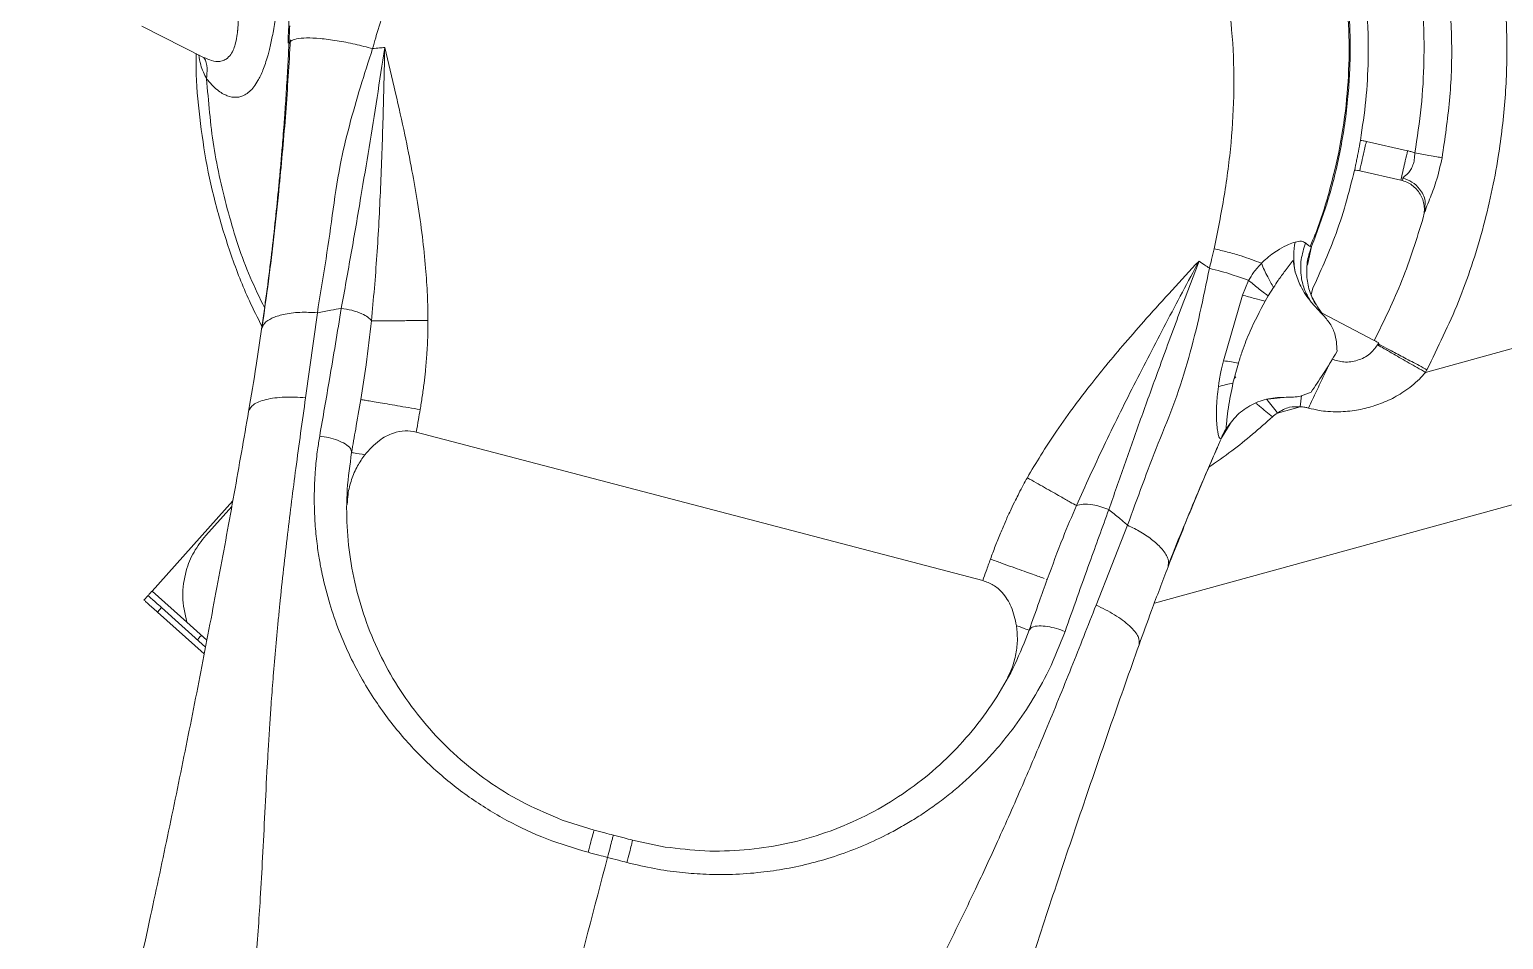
# Model space of a CAD drawing. Header units: millimetres. Extents: x 169 to 14583, y -399 to 10804.
# Drawn here: x 2173.5 to 2418, y 2718.2 to 2869.1 of the extents above; entities that cross this region are included whole.
import ezdxf

# ---------------------------------------------------------------- set-up
doc = ezdxf.new("R2010")
doc.units = ezdxf.units.MM
doc.header["$LTSCALE"] = 35

msp = doc.modelspace()

# ---------------------------------------------------------------- linework, layer by layer
at = {"color": 7, "linetype": 'Continuous', "lineweight": 18}
for p, q in [((2192.108, 2869.668), (2202.442, 2864.445)), ((2402.089, 2849.005), (2395.253, 2850.559)), ((2394.145, 2845.683), (2400.98, 2844.129)), ((2404.863, 2838.85), (2405.055, 2839.546)), ((2360.076, 2773.964), (2577.772, 2833.739)), ((2386.166, 2833.104), (2385.462, 2830.035)), ((2383.128, 2830.824), (2383.422, 2828.886)), ((2375.708, 2827.5), (2374.692, 2825.05)), ((2374.692, 2825.05), (2371.555, 2814.182)), ((2378.976, 2824.922), (2378.463, 2824.047)), ((2378.976, 2824.922), (2379.855, 2826.332)), ((2387.537, 2822.425), (2386.084, 2824.97)), ((2386.37, 2826.187), (2386.099, 2825.171)), ((2219.27, 2808.03), (2221.219, 2822.144)), ((2386.085, 2823.886), (2387.781, 2822.022)), ((2387.136, 2823.127), (2387.926, 2822.025)), ((2387.914, 2821.892), (2387.781, 2822.022)), ((2387.935, 2822.078), (2396.554, 2817.531)), ((2446.567, 2823.638), (2405.059, 2812.241)), ((2388.288, 2821.52), (2388.241, 2821.57)), ((2397.203, 2816.972), (2397.293, 2817.142)), ((2397.109, 2816.801), (2397.203, 2816.972)), ((2374.019, 2813.778), (2373.124, 2810.437)), ((2373.337, 2811.234), (2373.623, 2811.514)), ((2378.877, 2807.813), (2381.974, 2808.102)), ((2381.972, 2808.102), (2381.974, 2808.102)), ((2384.261, 2806.53), (2384.508, 2808.391)), ((2380.504, 2805.499), (2384.261, 2806.53)), ((2371.313, 2801.57), (2372.657, 2803.695)), ((2331.616, 2777.698), (2237.642, 2802.34)), ((2371.204, 2801.386), (2371.313, 2801.57)), ((2193.795, 2775.961), (2207.207, 2790.954)), ((2202.715, 2785.183), (2207.034, 2790.011)), ((2355.641, 2786.897), (2350.41, 2773.646)), ((2199.545, 2770.818), (2193.795, 2775.961)), ((2342.301, 2777.875), (2342.136, 2777.935)), ((2193.129, 2775.215), (2192.462, 2774.47)), ((2195.365, 2773.215), (2194.698, 2772.47)), ((2202.676, 2766.675), (2195.365, 2773.215)), ((2202.458, 2765.529), (2194.698, 2772.47)), ((2202.894, 2767.822), (2199.545, 2770.818)), ((2261.855, 2737.978), (2267.14, 2736.304)), ((2273.51, 2734.633), (2278.936, 2733.499))]:
    msp.add_line(p, q, dxfattribs=at)
for points, knots in [([(2231.311, 2869.124), (2232.23, 2871.965), (2234.06, 2877.623), (2237.411, 2885.862), (2241.29, 2893.803), (2245.819, 2901.349), (2251.032, 2908.412), (2256.965, 2914.871), (2263.621, 2920.58), (2270.958, 2925.383), (2278.849, 2929.205), (2287.165, 2931.984), (2295.77, 2933.672), (2304.52, 2934.242), (2313.27, 2933.684), (2321.877, 2932.008), (2330.198, 2929.241), (2338.094, 2925.43), (2345.437, 2920.637), (2352.103, 2914.941), (2357.984, 2908.436), (2362.981, 2901.231), (2367.012, 2893.444), (2370.013, 2885.205), (2372.032, 2876.67), (2373.133, 2867.958), (2373.4, 2859.157), (2372.897, 2850.329), (2371.775, 2841.5), (2370.576, 2835.672), (2369.974, 2832.746)], [0, 0, 0, 0, 0.0364249, 0.0725505, 0.1084422, 0.1441717, 0.1798046, 0.2153916, 0.2509638, 0.2865339, 0.3221039, 0.357674, 0.393244, 0.4288141, 0.4643841, 0.4999542, 0.5355242, 0.5710943, 0.6066643, 0.6422344, 0.6778044, 0.7133745, 0.7489445, 0.7845181, 0.8201096, 0.8557523, 0.8914969, 0.9274079, 0.9635545, 1, 1, 1, 1]), ([(2385.904, 2833.146), (2386.067, 2833.506), (2387.342, 2836.318), (2389.065, 2841.868), (2390.978, 2849.66), (2392.084, 2857.476), (2392.497, 2865.166), (2392.244, 2872.655), (2391.39, 2879.868), (2389.999, 2886.754), (2387.85, 2894.288), (2384.748, 2902.251), (2380.541, 2910.35), (2375.873, 2917.51), (2370.884, 2923.699), (2367.108, 2927.829), (2364.912, 2929.772), (2364.553, 2930.089)], [0, 0, 0, 0, 0.0114163, 0.0891975, 0.1656268, 0.2404205, 0.3133212, 0.3841513, 0.4527933, 0.5191661, 0.5832167, 0.6748457, 0.7610364, 0.8416974, 0.9168289, 0.9864311, 1, 1, 1, 1]), ([(2364.608, 2930.39), (2366.165, 2928.874), (2369.066, 2926.05), (2372.735, 2921.781), (2375.621, 2918.032), (2377.807, 2914.878), (2379.639, 2912.007), (2381.551, 2908.756), (2383.653, 2904.758), (2385.676, 2900.308), (2387.327, 2896.069), (2388.522, 2892.502), (2389.375, 2889.59), (2389.858, 2887.743), (2390.129, 2886.631), (2390.248, 2886.127), (2390.358, 2885.653), (2390.458, 2885.208), (2390.55, 2884.791), (2390.954, 2882.917), (2391.56, 2879.621), (2392.159, 2874.932), (2392.496, 2870.421), (2392.601, 2866.103), (2392.504, 2861.989), (2392.109, 2856.273), (2391.064, 2849.118), (2389.026, 2840.761), (2387.099, 2835.601), (2386.166, 2833.104)], [0, 0, 0, 0, 0.061419, 0.1144171, 0.1589929, 0.1951452, 0.2228731, 0.2552763, 0.3017662, 0.350526, 0.3933881, 0.4303519, 0.4568435, 0.4791726, 0.484333, 0.4892078, 0.4937971, 0.4981008, 0.502119, 0.5058517, 0.5523069, 0.5968484, 0.6394788, 0.6802012, 0.7190192, 0.7559368, 0.8424415, 0.9237642, 1, 1, 1, 1]), ([(2223.163, 2900.085), (2222.122, 2897.397), (2220.018, 2891.961), (2217.929, 2883.431), (2216.601, 2875.03), (2216.448, 2869.483), (2216.376, 2866.88)], [0, 0, 0, 0, 0.2534329, 0.5122653, 0.7710977, 1, 1, 1, 1]), ([(2205.199, 2888.124), (2205.463, 2887.475), (2205.993, 2886.174), (2206.623, 2883.933), (2207.147, 2881.528), (2207.561, 2878.985), (2207.873, 2876.371), (2208.088, 2873.659), (2208.142, 2871.446), (2208.085, 2869.989), (2208.039, 2869.376), (2208.015, 2869.113), (2208.004, 2868.998), (2207.999, 2868.948), (2207.996, 2868.926), (2207.995, 2868.916), (2207.995, 2868.912), (2207.995, 2868.91), (2207.995, 2868.909), (2207.995, 2868.909), (2207.995, 2868.909), (2207.995, 2868.908), (2207.994, 2868.908), (2207.994, 2868.905), (2207.993, 2868.894), (2207.989, 2868.848), (2207.97, 2868.669), (2207.889, 2867.971), (2207.71, 2866.977), (2207.351, 2865.84), (2206.856, 2864.887), (2206.292, 2864.32), (2205.782, 2864.033), (2205.421, 2863.9), (2204.744, 2863.769), (2203.729, 2863.856), (2202.816, 2864.289), (2202.377, 2864.497)], [0, 0, 0, 0, 0.0745984, 0.1493854, 0.2242595, 0.2990441, 0.3736381, 0.4475036, 0.5283671, 0.5633224, 0.5785607, 0.5852367, 0.5881684, 0.5894573, 0.5900242, 0.5902735, 0.5903833, 0.5904315, 0.5904695, 0.5904699, 0.5904708, 0.5904742, 0.5904875, 0.5905398, 0.5907466, 0.5915698, 0.5948516, 0.60792, 0.6594429, 0.6975247, 0.7436916, 0.7983958, 0.8187562, 0.8402534, 0.8629473, 0.9341116, 1, 1, 1, 1]), ([(2202.85, 2860.948), (2203.438, 2860.28), (2204.546, 2859.022), (2206.248, 2858.043), (2207.788, 2857.762), (2209.019, 2858.112), (2209.968, 2858.779), (2210.702, 2859.574), (2211.306, 2860.491), (2211.803, 2861.447), (2212.214, 2862.396), (2212.613, 2863.491), (2212.944, 2864.569), (2213.223, 2865.602), (2213.459, 2866.578), (2213.7, 2867.693), (2213.94, 2868.949), (2214.16, 2870.258), (2214.389, 2871.798), (2214.608, 2873.51), (2214.796, 2875.303), (2214.994, 2877.58), (2215.163, 2880.388), (2215.227, 2883.754), (2215.139, 2886.979), (2214.914, 2888.862), (2214.801, 2889.809)], [0, 0, 0, 0, 0.0829496, 0.15628304, 0.22492117, 0.28733196, 0.32536309, 0.36329874, 0.40104158, 0.42612465, 0.45246768, 0.48003287, 0.50878726, 0.52724642, 0.54773798, 0.57023852, 0.59472852, 0.62119422, 0.64452391, 0.68036374, 0.71457054, 0.74134133, 0.80346631, 0.86753446, 0.93342506, 1, 1, 1, 1]), ([(2394.301, 2881.183), (2394.7, 2878.352), (2395.498, 2872.695), (2395.651, 2864.73), (2395.262, 2857.394), (2394.6, 2852.954), (2394.268, 2850.732)], [0, 0, 0, 0, 0.28020624, 0.55991519, 0.7797705, 1, 1, 1, 1]), ([(2403.297, 2848.648), (2403.687, 2851.184), (2404.467, 2856.254), (2404.852, 2863.393), (2404.821, 2869.988), (2404.49, 2874.004), (2404.324, 2876.013)], [0, 0, 0, 0, 0.2801444, 0.5599523, 0.7798535, 1, 1, 1, 1]), ([(2405.302, 2812.681), (2407.133, 2816.42), (2410.796, 2823.9), (2414.696, 2835.793), (2417.179, 2847.134), (2418.394, 2857.774), (2418.734, 2867.593), (2418.247, 2874.117), (2418.004, 2877.379)], [0, 0, 0, 0, 0.1866505, 0.3733027, 0.5599526, 0.7066348, 0.8533182, 1, 1, 1, 1]), ([(2216.645, 2869.739), (2216.62, 2869.158), (2216.576, 2868.119), (2216.526, 2867.074), (2216.504, 2866.614)], [0, 0, 0, 0, 0.5595983, 1, 1, 1, 1]), ([(2230.391, 2865.945), (2230.56, 2866.552), (2230.856, 2867.615), (2231.174, 2868.671), (2231.311, 2869.124)], [0, 0, 0, 0, 0.57134651, 1, 1, 1, 1]), ([(2211.976, 2819.396), (2212.251, 2821.351), (2212.797, 2825.236), (2213.532, 2831.104), (2214.188, 2836.843), (2214.619, 2841.055), (2214.881, 2843.793), (2215.009, 2845.171), (2215.14, 2846.629), (2215.266, 2848.075), (2215.396, 2849.621), (2215.541, 2851.413), (2215.679, 2853.216), (2215.814, 2855.061), (2215.936, 2856.803), (2216.066, 2858.782), (2216.191, 2860.795), (2216.307, 2862.803), (2216.411, 2864.723), (2216.473, 2865.99), (2216.504, 2866.614)], [0, 0, 0, 0, 0.1296626, 0.2574938, 0.3789389, 0.4944825, 0.5210957, 0.5511068, 0.5812113, 0.6128792, 0.6421357, 0.6786039, 0.7258451, 0.7556774, 0.7948277, 0.8354209, 0.8800461, 0.9210804, 0.9611634, 1, 1, 1, 1]), ([(2216.765, 2867.386), (2216.522, 2863.363), (2216.034, 2855.269), (2215.066, 2844.577), (2214.085, 2835.206), (2213.132, 2827.343), (2212.415, 2822.259), (2212.057, 2819.715)], [0, 0, 0, 0, 0.2482761, 0.4995766, 0.6667833, 0.833243, 1, 1, 1, 1]), ([(2216.504, 2866.614), (2216.57, 2866.808), (2216.708, 2867.21), (2217.712, 2867.588), (2219.351, 2867.757), (2221.641, 2867.666), (2224.406, 2867.305), (2227.403, 2866.726), (2229.417, 2866.199), (2230.391, 2865.945)], [0, 0, 0, 0, 0.1300572, 0.2692165, 0.4146503, 0.5626116, 0.7157734, 0.8627123, 1, 1, 1, 1]), ([(2232.405, 2866.136), (2231.98, 2863.36), (2231.131, 2857.808), (2229.806, 2849.538), (2228.374, 2840.894), (2226.833, 2831.925), (2225.741, 2825.884), (2225.195, 2822.863)], [0, 0, 0, 0, 0.186526, 0.373115, 0.5597736, 0.7798355, 1, 1, 1, 1]), ([(2232.405, 2866.136), (2232.319, 2862.226), (2232.148, 2854.44), (2231.736, 2842.91), (2231.174, 2831.669), (2230.527, 2824.395), (2230.207, 2820.8)], [0, 0, 0, 0, 0.2549874, 0.5077924, 0.7567222, 1, 1, 1, 1]), ([(2230.391, 2865.945), (2230.767, 2865.982), (2231.438, 2866.048), (2232.109, 2866.109), (2232.405, 2866.136)], [0, 0, 0, 0, 0.5602853, 1, 1, 1, 1]), ([(2239.574, 2820.832), (2239.552, 2822.232), (2239.505, 2825.135), (2239.188, 2829.762), (2238.653, 2834.903), (2237.884, 2840.291), (2236.901, 2845.942), (2235.688, 2851.992), (2234.17, 2858.805), (2233.01, 2863.62), (2232.405, 2866.136)], [0, 0, 0, 0, 0.0913465, 0.1894562, 0.3025367, 0.4285528, 0.5445509, 0.6768213, 0.831125, 1, 1, 1, 1]), ([(2201.117, 2865.114), (2201.107, 2864.651), (2201.037, 2861.464), (2201.53, 2855.557), (2202.634, 2847.46), (2204.425, 2839.474), (2206.851, 2831.668), (2209.374, 2825.111), (2211.314, 2821.285), (2212.021, 2819.89)], [0, 0, 0, 0, 0.02962874, 0.20370881, 0.37778888, 0.55186895, 0.72594902, 0.90002909, 1, 1, 1, 1]), ([(2201.535, 2864.904), (2201.629, 2864.342), (2201.877, 2862.864), (2202.478, 2861.681), (2202.85, 2860.948)], [0, 0, 0, 0, 0.37993041, 1, 1, 1, 1]), ([(2202.394, 2864.42), (2202.408, 2864.404), (2202.786, 2863.957), (2202.997, 2862.734), (2202.899, 2861.535), (2202.85, 2860.948)], [0, 0, 0, 0, 0.0182492, 0.5188025, 1, 1, 1, 1]), ([(2221.219, 2822.144), (2221.657, 2824.777), (2222.534, 2830.042), (2223.71, 2838.245), (2224.768, 2846.015), (2226.48, 2853.131), (2228.329, 2859.576), (2229.705, 2863.828), (2230.391, 2865.945)], [0, 0, 0, 0, 0.187616, 0.3751284, 0.5625089, 0.7093773, 0.8553102, 1, 1, 1, 1]), ([(2202.85, 2860.948), (2203.156, 2857.196), (2203.768, 2849.691), (2206.311, 2838.677), (2209.18, 2829.676), (2211.662, 2824.593), (2212.494, 2822.891)], [0, 0, 0, 0, 0.2854265, 0.570853, 0.8562794, 1, 1, 1, 1]), ([(2394.268, 2850.732), (2394.155, 2850.099), (2393.982, 2849.136), (2393.757, 2847.991), (2393.579, 2847.125), (2393.46, 2846.566), (2393.393, 2846.275), (2393.315, 2845.941), (2393.3, 2845.868), (2393.286, 2845.802)], [0, 0, 0, 0, 0.2442576, 0.3715283, 0.5018179, 0.6772164, 0.7275539, 0.7528461, 1, 1, 1, 1]), ([(2395.253, 2850.559), (2395.091, 2849.844), (2394.765, 2848.413), (2394.401, 2846.81), (2394.183, 2845.854), (2394.158, 2845.74), (2394.145, 2845.683)], [0, 0, 0, 0, 0.2796189, 0.5592379, 0.779619, 1, 1, 1, 1]), ([(2395.253, 2850.559), (2395.071, 2850.598), (2394.744, 2850.667), (2394.414, 2850.712), (2394.268, 2850.732)], [0, 0, 0, 0, 0.5599877, 1, 1, 1, 1]), ([(2400.98, 2844.129), (2401.001, 2844.221), (2401.043, 2844.405), (2401.34, 2845.711), (2401.705, 2847.318), (2401.961, 2848.442), (2402.089, 2849.005)], [0, 0, 0, 0, 0.279619, 0.5592379, 0.779619, 1, 1, 1, 1]), ([(2403.297, 2848.648), (2403.075, 2848.725), (2402.677, 2848.862), (2402.268, 2848.961), (2402.089, 2849.005)], [0, 0, 0, 0, 0.5599804, 1, 1, 1, 1]), ([(2401.316, 2844.475), (2401.337, 2844.511), (2401.48, 2844.753), (2402.112, 2845.097), (2402.639, 2845.855), (2402.997, 2846.623), (2403.24, 2847.577), (2403.277, 2848.27), (2403.297, 2848.648)], [0, 0, 0, 0, 0.04920279, 0.32792732, 0.4852622, 0.65126047, 0.80976559, 1, 1, 1, 1]), ([(2407.81, 2847.853), (2407.543, 2847.9), (2407.006, 2847.994), (2405.762, 2848.214), (2404.492, 2848.438), (2403.686, 2848.58), (2403.297, 2848.648)], [0, 0, 0, 0, 0.287279, 0.5765692, 0.7954789, 1, 1, 1, 1]), ([(2404.918, 2838.745), (2404.996, 2838.992), (2405.197, 2839.632), (2405.872, 2841.284), (2406.959, 2844.034), (2407.505, 2846.483), (2407.81, 2847.853)], [0, 0, 0, 0, 0.1165411, 0.3026081, 0.6097466, 1, 1, 1, 1]), ([(2393.286, 2845.802), (2392.816, 2843.913), (2391.876, 2840.138), (2389.69, 2833.534), (2387.629, 2828.974), (2386.37, 2826.187)], [0, 0, 0, 0, 0.280104, 0.5600014, 1, 1, 1, 1]), ([(2393.286, 2845.802), (2393.447, 2845.79), (2393.736, 2845.768), (2394.02, 2845.709), (2394.145, 2845.683)], [0, 0, 0, 0, 0.5599628, 1, 1, 1, 1]), ([(2404.684, 2837.9), (2404.757, 2838.23), (2404.903, 2838.891), (2404.858, 2839.912), (2404.63, 2840.904), (2404.197, 2841.826), (2403.594, 2842.646), (2402.833, 2843.321), (2401.957, 2843.848), (2401.306, 2844.035), (2400.98, 2844.129)], [0, 0, 0, 0, 0.1248084, 0.2499186, 0.3750331, 0.4999712, 0.6248488, 0.7497541, 0.8748228, 1, 1, 1, 1]), ([(2401.225, 2844.067), (2401.229, 2844.084), (2401.237, 2844.118), (2401.289, 2844.355), (2401.316, 2844.475)], [0, 0, 0, 0, 0.4919877, 1, 1, 1, 1]), ([(2404.947, 2839.577), (2404.987, 2839.946), (2405.1, 2841.015), (2404.272, 2842.577), (2402.907, 2843.882), (2401.832, 2844.282), (2401.316, 2844.475)], [0, 0, 0, 0, 0.1746085, 0.5051471, 0.7622047, 1, 1, 1, 1]), ([(2369.974, 2832.746), (2369.839, 2832.15), (2369.594, 2831.07), (2369.33, 2829.995), (2369.212, 2829.513)], [0, 0, 0, 0, 0.5514702, 1, 1, 1, 1]), ([(2369.974, 2832.746), (2370.719, 2832.571), (2372.251, 2832.211), (2375.001, 2831.423), (2376.754, 2830.759), (2377.847, 2830.346)], [0, 0, 0, 0, 0.2627854, 0.5408267, 1, 1, 1, 1]), ([(2383.431, 2833.866), (2383.08, 2833.749), (2382.275, 2833.481), (2381.032, 2832.825), (2379.818, 2832.034), (2378.799, 2831.252), (2378.153, 2830.638), (2377.847, 2830.346)], [0, 0, 0, 0, 0.2068098, 0.473678, 0.6485596, 0.8332507, 1, 1, 1, 1]), ([(2383.422, 2828.886), (2383.298, 2829.832), (2383.08, 2831.501), (2383.325, 2833.151), (2383.431, 2833.866)], [0, 0, 0, 0, 0.5666744, 1, 1, 1, 1]), ([(2385.168, 2833.71), (2384.957, 2833.835), (2384.526, 2834.092), (2383.802, 2833.942), (2383.431, 2833.866)], [0, 0, 0, 0, 0.48797642, 1, 1, 1, 1]), ([(2385.168, 2833.71), (2384.876, 2832.794), (2384.279, 2830.921), (2384.348, 2828.199), (2384.95, 2825.791), (2385.709, 2824.517), (2386.085, 2823.886)], [0, 0, 0, 0, 0.2709458, 0.5542494, 0.7791334, 1, 1, 1, 1]), ([(2386.166, 2833.104), (2386.088, 2833.067), (2385.948, 2833), (2385.407, 2833.493), (2385.168, 2833.71)], [0, 0, 0, 0, 0.5589173, 1, 1, 1, 1]), ([(2386.833, 2823.485), (2386.458, 2824.244), (2385.704, 2825.767), (2385.288, 2828.29), (2385.381, 2830.801), (2385.901, 2832.359), (2386.155, 2833.122)], [0, 0, 0, 0, 0.2531856, 0.5086335, 0.7595956, 1, 1, 1, 1]), ([(2367.485, 2830.714), (2365.988, 2829.105), (2363.062, 2825.96), (2358.962, 2821.434), (2355.308, 2817.259), (2352.169, 2813.52), (2349.434, 2810.108), (2346.677, 2806.499), (2343.946, 2802.677), (2341.276, 2798.632), (2339.74, 2796.01), (2339.007, 2794.758)], [0, 0, 0, 0, 0.1433717, 0.280334, 0.3984903, 0.5054156, 0.5988541, 0.6838395, 0.8017326, 0.9053072, 1, 1, 1, 1]), ([(2347.153, 2790.134), (2348.639, 2793.423), (2351.644, 2800.078), (2356.671, 2810.149), (2361.97, 2820.397), (2365.641, 2827.265), (2367.485, 2830.714)], [0, 0, 0, 0, 0.24328085, 0.49220943, 0.74501409, 1, 1, 1, 1]), ([(2352.533, 2789.471), (2353.385, 2791.928), (2355.089, 2796.842), (2357.791, 2804.454), (2360.751, 2812.648), (2363.979, 2821.424), (2366.317, 2827.618), (2367.485, 2830.714)], [0, 0, 0, 0, 0.1868388, 0.3735918, 0.5602715, 0.7801801, 1, 1, 1, 1]), ([(2369.212, 2829.513), (2368.708, 2827.035), (2367.695, 2822.055), (2365.855, 2814.66), (2363.566, 2807.411), (2360.691, 2800.491), (2358.081, 2793.603), (2356.455, 2789.132), (2355.641, 2786.897)], [0, 0, 0, 0, 0.1645534, 0.3306524, 0.4977516, 0.6650803, 0.8325032, 1, 1, 1, 1]), ([(2367.485, 2830.714), (2367.808, 2830.491), (2368.385, 2830.093), (2368.959, 2829.69), (2369.212, 2829.513)], [0, 0, 0, 0, 0.5596118, 1, 1, 1, 1]), ([(2369.212, 2829.513), (2370.502, 2829.171), (2372.809, 2828.561), (2374.821, 2827.825), (2375.708, 2827.5)], [0, 0, 0, 0, 0.5589649, 1, 1, 1, 1]), ([(2377.847, 2830.346), (2377.393, 2829.855), (2376.595, 2828.99), (2375.975, 2827.95), (2375.708, 2827.5)], [0, 0, 0, 0, 0.5681164, 1, 1, 1, 1]), ([(2377.847, 2830.346), (2378.167, 2829.584), (2378.732, 2828.239), (2379.516, 2826.909), (2379.855, 2826.332)], [0, 0, 0, 0, 0.5666174, 1, 1, 1, 1]), ([(2379.855, 2826.332), (2380.107, 2826.717), (2380.745, 2827.692), (2381.86, 2829.23), (2382.68, 2830.261), (2383.128, 2830.824)], [0, 0, 0, 0, 0.2277095, 0.578061, 1, 1, 1, 1]), ([(2375.708, 2827.5), (2376.219, 2827.072), (2377.238, 2826.219), (2378.398, 2825.354), (2378.976, 2824.922)], [0, 0, 0, 0, 0.5016854, 1, 1, 1, 1]), ([(2383.422, 2828.886), (2383.703, 2828.086), (2384.337, 2826.287), (2385.461, 2824.743), (2386.085, 2823.886)], [0, 0, 0, 0, 0.44502469, 1, 1, 1, 1]), ([(2374.692, 2825.05), (2375.365, 2824.871), (2376.568, 2824.551), (2377.883, 2824.201), (2378.463, 2824.047)], [0, 0, 0, 0, 0.5596078, 1, 1, 1, 1]), ([(2211.976, 2819.396), (2212.093, 2819.732), (2212.334, 2820.421), (2213.604, 2821.273), (2215.585, 2821.925), (2218.202, 2822.275), (2220.24, 2822.187), (2221.219, 2822.144)], [0, 0, 0, 0, 0.18364992, 0.37652051, 0.57169036, 0.79435862, 1, 1, 1, 1]), ([(2221.219, 2822.144), (2221.96, 2822.285), (2223.283, 2822.537), (2224.61, 2822.763), (2225.195, 2822.863)], [0, 0, 0, 0, 0.5599744, 1, 1, 1, 1]), ([(2225.195, 2822.863), (2224.546, 2818.933), (2223.387, 2811.917), (2222.154, 2804.807), (2221.612, 2801.679)], [0, 0, 0, 0, 0.55999733, 1, 1, 1, 1]), ([(2225.195, 2822.863), (2225.789, 2822.772), (2227.009, 2822.587), (2228.541, 2822.031), (2229.647, 2821.41), (2230.024, 2821), (2230.207, 2820.8)], [0, 0, 0, 0, 0.2732717, 0.5616588, 0.7867278, 1, 1, 1, 1]), ([(2378.463, 2824.047), (2377.589, 2822.404), (2376.158, 2819.712), (2374.801, 2816.225), (2374.229, 2814.436), (2374.019, 2813.778)], [0, 0, 0, 0, 0.4973682, 0.8148863, 1, 1, 1, 1]), ([(2387.923, 2821.901), (2387.902, 2821.918), (2387.849, 2821.963), (2387.582, 2822.334), (2387.422, 2822.558)], [0, 0, 0, 0, 0.3975171, 1, 1, 1, 1]), ([(2387.781, 2822.022), (2388.234, 2821.546), (2389.141, 2820.594), (2390.22, 2818.463), (2390.335, 2816.767), (2390.405, 2815.732)], [0, 0, 0, 0, 0.28045864, 0.56091728, 1, 1, 1, 1]), ([(2230.207, 2820.8), (2229.935, 2818.368), (2229.446, 2814.006), (2228.734, 2809.661), (2228.419, 2807.738)], [0, 0, 0, 0, 0.5575753, 1, 1, 1, 1]), ([(2230.207, 2820.8), (2230.696, 2820.802), (2231.698, 2820.805), (2234.218, 2820.814), (2236.935, 2820.823), (2238.708, 2820.829), (2239.574, 2820.832)], [0, 0, 0, 0, 0.2742491, 0.5614124, 0.7857507, 1, 1, 1, 1]), ([(2238.278, 2806.065), (2238.395, 2806.78), (2238.633, 2808.235), (2238.919, 2810.368), (2239.179, 2812.666), (2239.36, 2814.77), (2239.472, 2816.603), (2239.535, 2818.057), (2239.571, 2819.418), (2239.573, 2820.378), (2239.574, 2820.832)], [0, 0, 0, 0, 0.14649479, 0.29792535, 0.43490134, 0.6140702, 0.7248117, 0.80592794, 0.90829728, 1, 1, 1, 1]), ([(2209.82, 2805.764), (2210.249, 2808.311), (2211.018, 2812.88), (2211.682, 2817.396), (2211.976, 2819.396)], [0, 0, 0, 0, 0.5572668, 1, 1, 1, 1]), ([(2397.293, 2817.142), (2397.057, 2817.266), (2396.635, 2817.489), (2396.579, 2817.518), (2396.554, 2817.531)], [0, 0, 0, 0, 0.5600132, 1, 1, 1, 1]), ([(2390.405, 2815.732), (2389.632, 2814.447), (2388.251, 2812.152), (2386.734, 2809.944), (2386.066, 2808.973)], [0, 0, 0, 0, 0.559992, 1, 1, 1, 1]), ([(2389.532, 2814.442), (2390.191, 2814.233), (2391.59, 2813.789), (2393.83, 2814.146), (2395.847, 2815.128), (2396.708, 2816.269), (2397.109, 2816.801)], [0, 0, 0, 0, 0.2389457, 0.5064944, 0.7702923, 1, 1, 1, 1]), ([(2405.059, 2812.241), (2404.14, 2812.768), (2402.26, 2813.846), (2399.907, 2815.196), (2398.133, 2816.213), (2397.446, 2816.608), (2397.109, 2816.801)], [0, 0, 0, 0, 0.2738635, 0.5601751, 0.7844895, 1, 1, 1, 1]), ([(2371.555, 2814.182), (2371.4, 2813.572), (2371.147, 2812.574), (2370.928, 2811.357), (2370.813, 2810.649), (2370.758, 2810.281), (2370.73, 2810.085), (2370.716, 2809.989), (2370.708, 2809.931), (2370.704, 2809.901), (2370.701, 2809.883)], [0, 0, 0, 0, 0.43075451, 0.70499976, 0.84483526, 0.92056426, 0.95982495, 0.97979802, 0.9873363, 1, 1, 1, 1]), ([(2371.555, 2814.182), (2371.992, 2814.11), (2372.775, 2813.982), (2373.638, 2813.84), (2374.019, 2813.778)], [0, 0, 0, 0, 0.5582975, 1, 1, 1, 1]), ([(2385.653, 2806.325), (2386.096, 2807.273), (2387.002, 2809.209), (2388.136, 2811.589), (2388.88, 2813.133), (2389.139, 2813.652), (2389.214, 2813.803)], [0, 0, 0, 0, 0.3130107, 0.6394885, 0.895036, 1, 1, 1, 1]), ([(2385.653, 2806.325), (2386.238, 2806.178), (2387.285, 2805.915), (2388.968, 2805.731), (2391.037, 2805.664), (2393.573, 2805.904), (2395.887, 2806.459), (2397.643, 2807.064), (2398.931, 2807.605), (2400.219, 2808.259), (2401.514, 2809.046), (2402.81, 2809.989), (2404.021, 2811.053), (2404.728, 2811.862), (2405.059, 2812.241)], [0, 0, 0, 0, 0.0847063, 0.1514409, 0.2375908, 0.3754745, 0.5080552, 0.5709744, 0.6364103, 0.7041645, 0.7740072, 0.8491741, 0.9292594, 1, 1, 1, 1]), ([(2405.059, 2812.241), (2405.105, 2812.323), (2405.188, 2812.468), (2405.267, 2812.616), (2405.302, 2812.681)], [0, 0, 0, 0, 0.5599986, 1, 1, 1, 1]), ([(2370.701, 2809.883), (2370.631, 2809.314), (2370.512, 2808.358), (2370.419, 2807.014), (2370.382, 2805.922), (2370.384, 2804.718), (2370.445, 2803.522), (2370.568, 2802.456), (2370.713, 2801.757), (2370.862, 2801.354), (2371.029, 2801.208), (2371.144, 2801.324), (2371.204, 2801.386)], [0, 0, 0, 0, 0.1440579, 0.2421446, 0.3406437, 0.4232958, 0.5561372, 0.665608, 0.7513501, 0.8308655, 0.91101, 1, 1, 1, 1]), ([(2370.701, 2809.883), (2371.126, 2809.993), (2371.887, 2810.19), (2372.745, 2810.362), (2373.124, 2810.437)], [0, 0, 0, 0, 0.5581535, 1, 1, 1, 1]), ([(2373.124, 2810.437), (2372.844, 2809.08), (2372.408, 2806.968), (2372.12, 2804.525), (2372.023, 2803.465), (2371.989, 2803.033), (2371.982, 2802.941), (2371.978, 2802.894)], [0, 0, 0, 0, 0.4403647, 0.6850246, 0.8459639, 0.9223599, 1, 1, 1, 1]), ([(2193.716, 2632.999), (2194.141, 2634.627), (2194.991, 2637.886), (2196.253, 2642.785), (2197.508, 2647.701), (2198.754, 2652.631), (2199.922, 2657.3), (2201.151, 2662.258), (2202.384, 2667.283), (2203.66, 2672.539), (2204.748, 2677.072), (2205.681, 2681.002), (2206.461, 2684.263), (2207.175, 2687.402), (2207.756, 2690.24), (2208.286, 2693.069), (2208.745, 2695.739), (2209.227, 2698.82), (2209.656, 2701.891), (2210.128, 2705.662), (2210.555, 2709.59), (2211.009, 2714.474), (2211.404, 2719.53), (2211.792, 2725.458), (2212.154, 2732.001), (2212.518, 2739.308), (2212.827, 2745.452), (2213.1, 2750.287), (2213.307, 2753.663), (2213.513, 2756.667), (2213.699, 2759.218), (2213.875, 2761.471), (2214.069, 2763.829), (2214.281, 2766.279), (2214.507, 2768.758), (2214.743, 2771.237), (2215.104, 2774.869), (2215.605, 2779.593), (2216.472, 2787.135), (2217.665, 2796.634), (2218.72, 2804.129), (2219.27, 2808.03)], [0, 0, 0, 0, 0.027689, 0.0554605, 0.0833146, 0.1112514, 0.1392708, 0.1626644, 0.1955158, 0.2247, 0.2520431, 0.2726147, 0.2915867, 0.3076014, 0.3259958, 0.3396876, 0.3554408, 0.3710548, 0.3916349, 0.4071592, 0.434526, 0.4577364, 0.4894002, 0.5197294, 0.5578354, 0.6001421, 0.6438142, 0.6625931, 0.68285, 0.7016917, 0.7141991, 0.7267583, 0.7405448, 0.7549047, 0.7691504, 0.7834993, 0.7979513, 0.8323424, 0.8659513, 0.9302377, 1, 1, 1, 1]), ([(2219.27, 2808.031), (2218.088, 2808.098), (2216.279, 2808.201), (2214.142, 2808.014), (2212.679, 2807.754), (2211.485, 2807.373), (2210.287, 2806.757), (2210.005, 2806.157), (2209.82, 2805.765)], [0, 0, 0, 0, 0.2424769, 0.37101703, 0.50155147, 0.63186528, 0.75976565, 1, 1, 1, 1]), ([(2228.419, 2807.738), (2228.14, 2806.101), (2227.642, 2803.179), (2227.132, 2800.241), (2226.907, 2798.948)], [0, 0, 0, 0, 0.5601258, 1, 1, 1, 1]), ([(2371.976, 2802.86), (2372.558, 2803.662), (2373.721, 2805.267), (2376.196, 2806.963), (2378.998, 2808.035), (2380.98, 2808.08), (2381.972, 2808.102)], [0, 0, 0, 0, 0.2499427, 0.4999675, 0.7499174, 1, 1, 1, 1]), ([(2378.702, 2807.781), (2378.724, 2807.753), (2379.276, 2807.054), (2379.903, 2806.261), (2380.504, 2805.499)], [0, 0, 0, 0, 0.0402437, 1, 1, 1, 1]), ([(2381.972, 2808.102), (2382.768, 2808.119), (2384.193, 2808.148), (2385.493, 2808.721), (2386.066, 2808.973)], [0, 0, 0, 0, 0.5592448, 1, 1, 1, 1]), ([(2173.465, 2638.123), (2174.915, 2643.708), (2177.814, 2654.877), (2181.973, 2671.656), (2185.976, 2688.376), (2189.845, 2705.186), (2193.371, 2721.131), (2196.571, 2736.17), (2199.471, 2750.297), (2202.257, 2764.383), (2204.916, 2778.355), (2207.453, 2792.187), (2209.031, 2801.236), (2209.82, 2805.764)], [0, 0, 0, 0, 0.0996033, 0.1992104, 0.2988222, 0.3983876, 0.4979161, 0.5809605, 0.6642452, 0.7478548, 0.8317402, 0.9158116, 1, 1, 1, 1]), ([(2237.642, 2802.34), (2237.762, 2803.036), (2237.974, 2804.277), (2238.185, 2805.519), (2238.278, 2806.065)], [0, 0, 0, 0, 0.56, 1, 1, 1, 1]), ([(2369.105, 2796.51), (2370.392, 2797.398), (2374.093, 2799.949), (2377.479, 2802.935), (2379.687, 2804.881)], [0, 0, 0, 0, 0.3479555, 1, 1, 1, 1]), ([(2379.687, 2804.881), (2378.949, 2805.483), (2378.006, 2806.252), (2377.175, 2806.923), (2376.995, 2807.069)], [0, 0, 0, 0, 0.7828262, 1, 1, 1, 1]), ([(2379.687, 2804.881), (2379.831, 2805.005), (2380.09, 2805.228), (2380.376, 2805.415), (2380.504, 2805.499)], [0, 0, 0, 0, 0.5541987, 1, 1, 1, 1]), ([(2380.504, 2805.499), (2381.154, 2805.894), (2382.315, 2806.601), (2383.666, 2806.552), (2384.261, 2806.53)], [0, 0, 0, 0, 0.5592567, 1, 1, 1, 1]), ([(2384.261, 2806.53), (2384.529, 2806.515), (2384.999, 2806.489), (2385.456, 2806.374), (2385.653, 2806.325)], [0, 0, 0, 0, 0.5686657, 1, 1, 1, 1]), ([(2229.1, 2798.566), (2229.848, 2799.41), (2231.152, 2800.881), (2233.538, 2802.182), (2235.715, 2802.665), (2237.014, 2802.446), (2237.642, 2802.34)], [0, 0, 0, 0, 0.3627492, 0.632548, 0.8223517, 1, 1, 1, 1]), ([(2371.978, 2802.894), (2371.817, 2802.618), (2371.531, 2802.129), (2371.303, 2801.611), (2371.204, 2801.386)], [0, 0, 0, 0, 0.56516314, 1, 1, 1, 1]), ([(2371.978, 2802.894), (2371.978, 2802.887), (2371.977, 2802.873), (2371.976, 2802.864), (2371.976, 2802.86)], [0, 0, 0, 0, 0.562208, 1, 1, 1, 1]), ([(2221.612, 2801.679), (2221.489, 2800.925), (2221.2, 2799.157), (2220.924, 2796.587), (2220.744, 2793.809), (2220.693, 2791.284), (2220.745, 2789.006), (2220.848, 2787.133), (2220.986, 2785.472), (2221.163, 2783.874), (2221.362, 2782.424), (2221.56, 2781.19), (2221.744, 2780.17), (2221.902, 2779.362), (2222.338, 2777.268), (2223.199, 2773.914), (2224.763, 2769.382), (2226.591, 2765.174), (2228.628, 2761.297), (2231.486, 2756.678), (2235.415, 2751.533), (2240.66, 2746.208), (2246.388, 2741.636), (2252.575, 2737.819), (2259.186, 2734.698), (2263.826, 2733.31), (2266.129, 2732.622)], [0, 0, 0, 0, 0.0262237, 0.0615336, 0.0887322, 0.1218015, 0.1481144, 0.1668332, 0.186037, 0.2051303, 0.2217871, 0.236007, 0.2477894, 0.257134, 0.2640404, 0.3206353, 0.3746521, 0.4260907, 0.47495, 0.5212279, 0.6070616, 0.6885781, 0.7657595, 0.8449207, 0.9230078, 1, 1, 1, 1]), ([(2221.612, 2801.679), (2222.104, 2801.602), (2223.135, 2801.442), (2224.627, 2800.982), (2225.941, 2800.36), (2226.833, 2799.63), (2226.883, 2799.168), (2226.907, 2798.948)], [0, 0, 0, 0, 0.1749713, 0.3659455, 0.5642391, 0.7922035, 1, 1, 1, 1]), ([(2362.349, 2779.963), (2363.777, 2783.586), (2366.571, 2790.676), (2369.755, 2797.992), (2371.313, 2801.57)], [0, 0, 0, 0, 0.5109923, 1, 1, 1, 1]), ([(2226.907, 2798.948), (2226.62, 2796.914), (2226.046, 2792.847), (2226.056, 2786.662), (2226.712, 2780.501), (2228.077, 2774.423), (2230.13, 2768.501), (2232.865, 2762.808), (2236.265, 2757.423), (2240.301, 2752.424), (2244.933, 2747.888), (2250.114, 2743.912), (2255.749, 2740.503), (2259.82, 2738.82), (2261.855, 2737.978)], [0, 0, 0, 0, 0.0836867, 0.1673558, 0.2509897, 0.3345706, 0.4180815, 0.5015073, 0.584836, 0.6680604, 0.7511782, 0.8341941, 0.9171242, 1, 1, 1, 1]), ([(2226.18, 2790.32), (2226.207, 2790.879), (2226.274, 2792.292), (2226.854, 2794.448), (2227.767, 2796.675), (2228.675, 2797.962), (2229.1, 2798.566)], [0, 0, 0, 0, 0.1886489, 0.4763429, 0.7541511, 1, 1, 1, 1]), ([(2362.357, 2780.203), (2363.107, 2782.084), (2364.608, 2785.848), (2367.012, 2791.632), (2368.992, 2796.298), (2370.199, 2799.027), (2370.533, 2799.783)], [0, 0, 0, 0, 0.2949284, 0.590446, 0.8866447, 1, 1, 1, 1]), ([(2339.007, 2794.758), (2338.78, 2794.354), (2338.302, 2793.499), (2337.652, 2792.267), (2336.974, 2790.928), (2336.235, 2789.402), (2335.396, 2787.563), (2334.524, 2785.52), (2333.68, 2783.41), (2333.152, 2781.971), (2332.89, 2781.255)], [0, 0, 0, 0, 0.0936232, 0.1980249, 0.2815514, 0.3969339, 0.5406506, 0.6901615, 0.8459691, 1, 1, 1, 1]), ([(2339.007, 2794.758), (2339.972, 2794.21), (2341.949, 2793.088), (2344.394, 2791.7), (2346.188, 2790.682), (2346.836, 2790.313), (2347.153, 2790.134)], [0, 0, 0, 0, 0.27424907, 0.56141238, 0.78575062, 1, 1, 1, 1]), ([(2347.153, 2790.134), (2347.495, 2790.235), (2348.198, 2790.444), (2349.7, 2790.328), (2351.204, 2789.989), (2352.098, 2789.64), (2352.533, 2789.471)], [0, 0, 0, 0, 0.27327171, 0.56165883, 0.78672775, 1, 1, 1, 1]), ([(2342.301, 2777.875), (2343.156, 2780.2), (2344.674, 2784.332), (2346.399, 2788.368), (2347.153, 2790.134)], [0, 0, 0, 0, 0.56251358, 1, 1, 1, 1]), ([(2345.259, 2769.255), (2346.612, 2773.06), (2349.028, 2779.856), (2351.462, 2786.533), (2352.533, 2789.471)], [0, 0, 0, 0, 0.5599974, 1, 1, 1, 1]), ([(2352.533, 2789.471), (2353.117, 2788.996), (2354.161, 2788.147), (2355.189, 2787.279), (2355.641, 2786.897)], [0, 0, 0, 0, 0.5600205, 1, 1, 1, 1]), ([(2355.641, 2786.897), (2356.392, 2786.521), (2357.945, 2785.742), (2359.94, 2784.348), (2361.562, 2782.8), (2362.535, 2781.23), (2362.41, 2780.377), (2362.349, 2779.963)], [0, 0, 0, 0, 0.1760717, 0.3643599, 0.5588513, 0.7858133, 1, 1, 1, 1]), ([(2199.545, 2770.818), (2199.241, 2772.226), (2198.632, 2775.043), (2199.254, 2779.058), (2200.623, 2782.513), (2202.018, 2784.293), (2202.715, 2785.183)], [0, 0, 0, 0, 0.27983802, 0.55967603, 0.77983802, 1, 1, 1, 1]), ([(2332.89, 2781.255), (2332.652, 2780.591), (2332.226, 2779.406), (2331.803, 2778.22), (2331.616, 2777.698)], [0, 0, 0, 0, 0.56, 1, 1, 1, 1]), ([(2341.807, 2778.053), (2341.739, 2778.077), (2341.507, 2778.161), (2340.753, 2778.432), (2339.591, 2778.849), (2338.151, 2779.366), (2336.515, 2779.953), (2334.738, 2780.592), (2333.506, 2781.034), (2332.89, 2781.255)], [0, 0, 0, 0, 0.0645867, 0.2204889, 0.3763911, 0.5322933, 0.6881956, 0.8440978, 1, 1, 1, 1]), ([(2362.349, 2779.963), (2361.429, 2777.564), (2359.794, 2773.299), (2358.225, 2768.936), (2357.538, 2767.028)], [0, 0, 0, 0, 0.5626704, 1, 1, 1, 1]), ([(2193.129, 2775.215), (2193.131, 2775.218), (2193.136, 2775.223), (2193.189, 2775.283), (2193.319, 2775.427), (2193.5, 2775.63), (2193.667, 2775.817), (2193.752, 2775.912), (2193.795, 2775.961)], [0, 0, 0, 0, 0.12396268, 0.24522829, 0.49902307, 0.75345357, 0.87525451, 1, 1, 1, 1]), ([(2331.616, 2777.698), (2332.215, 2777.482), (2333.455, 2777.035), (2335.147, 2775.519), (2336.565, 2773.201), (2336.978, 2771.282), (2337.207, 2770.218)], [0, 0, 0, 0, 0.1776561, 0.3674754, 0.6492706, 1, 1, 1, 1]), ([(2339.305, 2769.474), (2339.864, 2771.047), (2340.861, 2773.857), (2341.861, 2776.647), (2342.301, 2777.875)], [0, 0, 0, 0, 0.5598712, 1, 1, 1, 1]), ([(2194.698, 2772.47), (2194.405, 2772.732), (2193.819, 2773.256), (2193.08, 2773.917), (2192.563, 2774.38), (2192.496, 2774.44), (2192.462, 2774.47)], [0, 0, 0, 0, 0.249984, 0.4999889, 0.7499029, 1, 1, 1, 1]), ([(2195.365, 2773.215), (2195.037, 2773.509), (2194.38, 2774.096), (2193.646, 2774.753), (2193.207, 2775.145), (2193.155, 2775.192), (2193.129, 2775.215)], [0, 0, 0, 0, 0.279619, 0.559238, 0.779619, 1, 1, 1, 1]), ([(2350.41, 2773.646), (2349.052, 2770.179), (2346.334, 2763.243), (2342.253, 2753.25), (2338.173, 2743.63), (2334.29, 2734.864), (2329.983, 2725.553), (2325.951, 2717.309), (2322.151, 2709.703), (2319.141, 2703.672), (2316.394, 2698.09), (2314.252, 2693.625), (2312.679, 2690.267), (2311.574, 2687.859), (2310.574, 2685.633), (2309.661, 2683.562), (2308.715, 2681.368), (2307.594, 2678.695), (2306.477, 2675.933), (2305.5, 2673.407), (2304.695, 2671.255), (2303.799, 2668.779), (2302.75, 2665.716), (2301.855, 2662.907), (2301.204, 2660.732), (2300.728, 2659.098), (2300.261, 2657.471), (2299.804, 2655.88), (2299.303, 2654.136), (2298.722, 2652.103), (2298.048, 2649.74), (2295.75, 2641.635), (2291.935, 2627.944), (2288.494, 2614.997), (2286.792, 2608.592)], [0, 0, 0, 0, 0.0659532, 0.1319467, 0.1891048, 0.247839, 0.297739, 0.365543, 0.4047764, 0.4424273, 0.4798394, 0.5099107, 0.5258578, 0.5422017, 0.5543878, 0.5667995, 0.5801281, 0.5943754, 0.6152598, 0.629864, 0.6395323, 0.6535366, 0.6737043, 0.6933386, 0.7024856, 0.7113578, 0.7215511, 0.730539, 0.7387732, 0.7515995, 0.765532, 0.7794287, 0.8908928, 1, 1, 1, 1]), ([(2350.41, 2773.646), (2351.471, 2773.125), (2353.094, 2772.329), (2354.865, 2771.119), (2356.014, 2770.175), (2356.871, 2769.254), (2357.618, 2768.127), (2357.57, 2767.462), (2357.538, 2767.028)], [0, 0, 0, 0, 0.2417052, 0.3700265, 0.5004865, 0.6308773, 0.7589979, 1, 1, 1, 1]), ([(2201.994, 2768.627), (2201.951, 2768.579), (2201.865, 2768.483), (2201.699, 2768.297), (2201.517, 2768.094), (2201.388, 2767.949), (2201.334, 2767.889), (2201.33, 2767.884), (2201.327, 2767.882)], [0, 0, 0, 0, 0.12463511, 0.24641643, 0.50105041, 0.7546405, 0.87592607, 1, 1, 1, 1]), ([(2272.583, 2730.929), (2274.101, 2730.567), (2276.989, 2729.878), (2281.214, 2729.282), (2285.33, 2728.952), (2289.649, 2728.899), (2294.076, 2729.174), (2298.495, 2729.78), (2302.76, 2730.675), (2307.066, 2731.911), (2311.379, 2733.504), (2314.977, 2735.157), (2317.899, 2736.718), (2320.19, 2738.072), (2322.488, 2739.572), (2324.781, 2741.223), (2327.056, 2743.032), (2329.302, 2745.003), (2331.504, 2747.14), (2333.963, 2749.785), (2336.742, 2753.184), (2339.79, 2757.635), (2342.821, 2763.024), (2344.415, 2767.096), (2345.259, 2769.255)], [0, 0, 0, 0, 0.0499818, 0.0951578, 0.1367719, 0.1826914, 0.2342885, 0.2800943, 0.3274614, 0.376386, 0.4268645, 0.4788933, 0.5075129, 0.5371415, 0.5677786, 0.5994237, 0.6320764, 0.6657365, 0.7004041, 0.7360792, 0.7884992, 0.8499606, 0.9204603, 1, 1, 1, 1]), ([(2278.936, 2733.499), (2281.122, 2733.234), (2285.496, 2732.703), (2292.078, 2732.908), (2298.544, 2733.83), (2304.805, 2735.509), (2310.775, 2737.884), (2316.38, 2740.909), (2321.557, 2744.526), (2326.251, 2748.679), (2330.423, 2753.305), (2334.018, 2758.351), (2337.062, 2763.736), (2338.558, 2767.561), (2339.305, 2769.474)], [0, 0, 0, 0, 0.0828763, 0.1658064, 0.2488209, 0.3319375, 0.4151619, 0.498491, 0.5819172, 0.6654285, 0.7490098, 0.8326441, 0.9163135, 1, 1, 1, 1]), ([(2337.207, 2770.218), (2337.282, 2769.482), (2337.441, 2767.916), (2337.144, 2765.527), (2336.591, 2763.364), (2335.956, 2762.1), (2335.705, 2761.6)], [0, 0, 0, 0, 0.2458483, 0.5236571, 0.8113501, 1, 1, 1, 1]), ([(2345.259, 2769.255), (2344.792, 2769.43), (2343.816, 2769.796), (2342.29, 2770.128), (2340.84, 2770.23), (2339.705, 2770.032), (2339.434, 2769.654), (2339.305, 2769.474)], [0, 0, 0, 0, 0.1749713, 0.3659455, 0.5642391, 0.7922035, 1, 1, 1, 1]), ([(2357.538, 2767.028), (2356.004, 2762.695), (2352.938, 2754.035), (2348.361, 2740.736), (2343.82, 2727.257), (2339.336, 2713.616), (2334.93, 2699.883), (2329.911, 2683.838), (2324.335, 2665.44), (2318.328, 2644.804), (2312.506, 2624.033), (2308.803, 2610.09), (2306.952, 2603.119)], [0, 0, 0, 0, 0.0841897, 0.1682612, 0.252145, 0.335751, 0.4190325, 0.5020764, 0.626493, 0.7509846, 0.8754954, 1, 1, 1, 1]), ([(2266.129, 2732.622), (2266.284, 2733.204), (2266.596, 2734.379), (2266.918, 2735.558), (2267.1, 2736.202), (2267.127, 2736.271), (2267.14, 2736.304)], [0, 0, 0, 0, 0.2864791, 0.578177, 0.7978716, 1, 1, 1, 1]), ([(2267.14, 2736.304), (2267.734, 2736.148), (2268.796, 2735.87), (2269.857, 2735.591), (2270.325, 2735.469)], [0, 0, 0, 0, 0.55995116, 1, 1, 1, 1]), ([(2269.356, 2731.775), (2269.502, 2732.331), (2269.802, 2733.475), (2270.114, 2734.665), (2270.294, 2735.353), (2270.315, 2735.431), (2270.325, 2735.469)], [0, 0, 0, 0, 0.2730449, 0.5617166, 0.7869549, 1, 1, 1, 1]), ([(2270.325, 2735.469), (2270.919, 2735.313), (2271.981, 2735.034), (2273.043, 2734.756), (2273.51, 2734.633)], [0, 0, 0, 0, 0.5600532, 1, 1, 1, 1]), ([(2272.583, 2730.929), (2272.727, 2731.485), (2273.023, 2732.63), (2273.324, 2733.824), (2273.492, 2734.515), (2273.504, 2734.595), (2273.51, 2734.633)], [0, 0, 0, 0, 0.2730446, 0.5617164, 0.7869548, 1, 1, 1, 1]), ([(2239.379, 2617.459), (2241.262, 2624.64), (2245.028, 2639.001), (2250.667, 2660.503), (2256.615, 2683.188), (2262.863, 2707.014), (2267.192, 2723.522), (2269.356, 2731.775)], [0, 0, 0, 0, 0.18666936, 0.37333873, 0.56000785, 0.78000397, 1, 1, 1, 1]), ([(2266.129, 2732.622), (2266.731, 2732.464), (2267.807, 2732.182), (2268.883, 2731.9), (2269.356, 2731.775)], [0, 0, 0, 0, 0.5600011, 1, 1, 1, 1]), ([(2269.356, 2731.775), (2269.959, 2731.617), (2271.034, 2731.335), (2272.11, 2731.053), (2272.583, 2730.929)], [0, 0, 0, 0, 0.5599986, 1, 1, 1, 1])]:
    msp.add_open_spline(points, degree=3, knots=knots, dxfattribs=at)
for points in [[(2407.81, 2847.853), (2408.278, 2851.01), (2409.214, 2857.325), (2409.574, 2866.917), (2409.114, 2873.285), (2408.884, 2876.469)], [(2396.554, 2817.531), (2398.179, 2820.818), (2401.429, 2827.392), (2403.599, 2834.397), (2404.684, 2837.9)], [(2405.302, 2812.681), (2404.447, 2813.133), (2402.739, 2814.039), (2400.402, 2815.277), (2398.425, 2816.324), (2397.61, 2816.756), (2397.203, 2816.972)], [(2238.278, 2806.065), (2237.633, 2806.175), (2236.342, 2806.394), (2234.481, 2806.71), (2232.765, 2807.001), (2231.262, 2807.256), (2230.027, 2807.466), (2229.116, 2807.62), (2228.529, 2807.72), (2228.456, 2807.732), (2228.419, 2807.738)], [(2229.1, 2798.566), (2228.469, 2798.676), (2227.206, 2798.896), (2227.007, 2798.931), (2226.907, 2798.948)], [(2339.305, 2769.474), (2339.21, 2769.508), (2339.02, 2769.576), (2337.811, 2770.004), (2337.207, 2770.218)]]:
    msp.add_open_spline(points, degree=3, dxfattribs=at)

doc.saveas('drawing.dxf')
